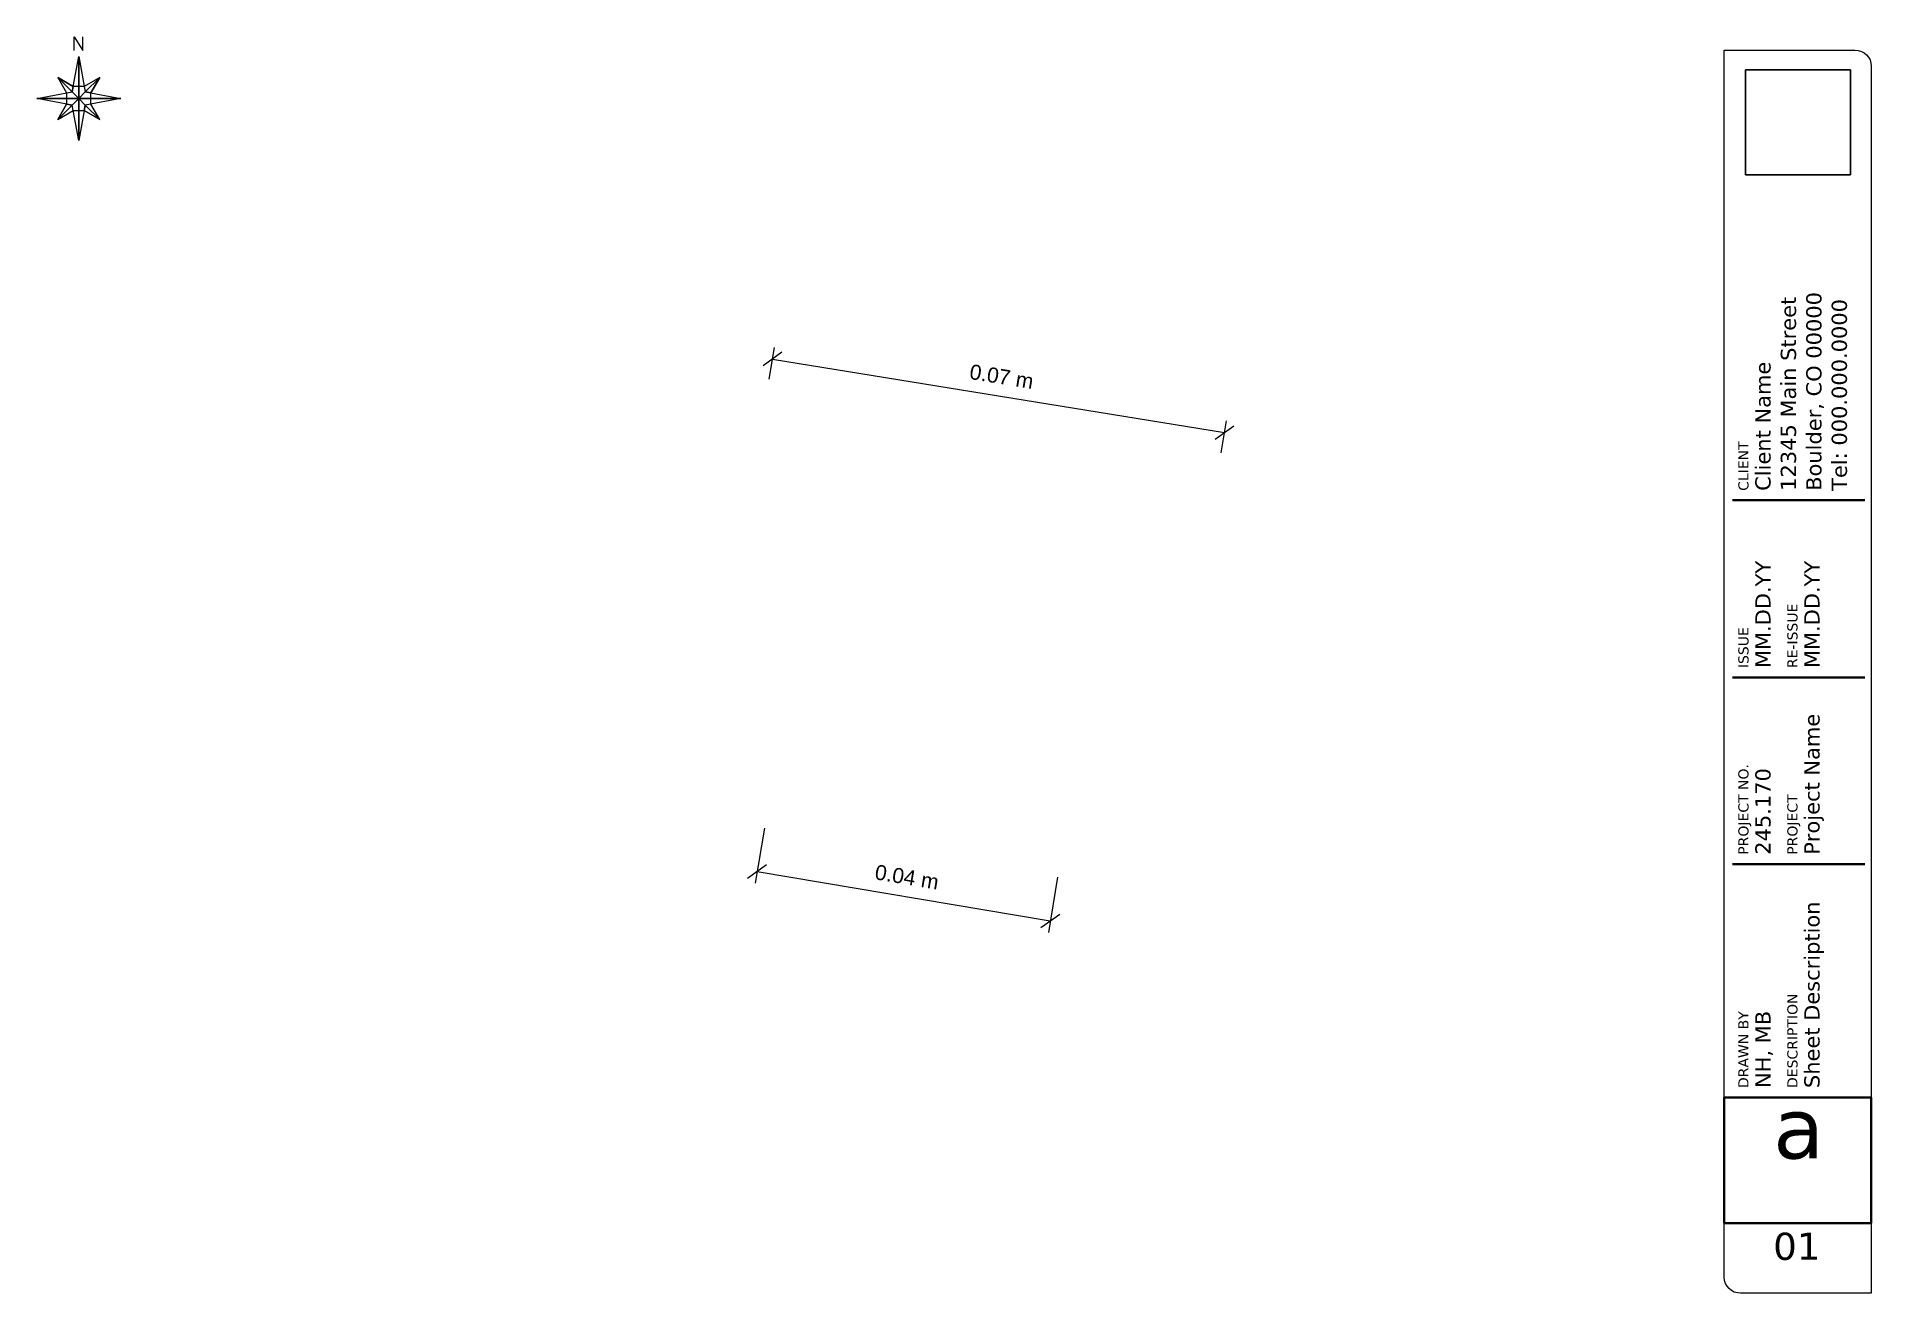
# Paper-space layout 'Layout1' of a CAD drawing. Header units: millimetres. Extents: x 9 to 286, y 11 to 201.
# The model-space entities are those that its viewports show. They can reach past a viewport. Long polylines and large blocks are cut down to what shows.
import ezdxf
from ezdxf.enums import TextEntityAlignment as Align

# ---------------------------------------------------------------- set-up
doc = ezdxf.new("R2010")
doc.units = ezdxf.units.MM
for name, color, linetype in [('Default', 7, 'Continuous'), ('Images', 7, 'Continuous'), ('On Every Inside Page', 7, 'Continuous'), ('Unique Elements', 7, 'Continuous')]:
    doc.layers.add(name, color=color, linetype=linetype)
doc.layers.add('Viewports', color=7, linetype='Continuous', plot=False)
doc.layers.get('Viewports').off()
doc.styles.add('Arial', font='')
doc.styles.add('Verdana', font='')
doc.styles.get('Arial').set_extended_font_data('Arial')
doc.styles.get('Verdana').set_extended_font_data('Verdana')
doc.dimstyles.new('DS_0', dxfattribs={"dimtxt": 0.18, "dimasz": 0.18, "dimexe": 0.18, "dimexo": 0.0625, "dimgap": 0.09, "dimtad": 0, "dimtih": 1, "dimtoh": 1, "dimdec": 4, "dimzin": 0, "dimdsep": 46, "dimblk1": 'OBLIQUE', "dimblk2": 'OBLIQUE', "dimcen": 0.09, "dimadec": 0, "dimazin": 0, "dimtfac": 1, "dimtdec": 4, "dimtofl": 0, "dimtmove": 0, "dimatfit": 3, "dimfxl": 1, "dimtolj": 1, "dimtzin": 0, "dimarcsym": 0})
picture_1 = doc.add_image_def('image2.png', size_in_pixel=(225, 225))
picture_2 = doc.add_image_def('image1.png', size_in_pixel=(1367, 1110))

# ---------------------------------------------------------------- blocks, each defined once
blk = doc.blocks.new('GROUP_3')
at = {"layer": 'Default', "color": 7, "lineweight": 5, "ltscale": 0.25, "transparency": 33554687}
for p, q in [((18.13009642362595, 194.8632147789001), (15.80178650617599, 193.5223839521408)), ((15.95769692659378, 192.6908546447754), (18.13009642362595, 194.8632147789001)), ((15.95772266387939, 192.6908546447754), (18.13009642362595, 194.8632147789001)), ((18.13009642362595, 194.8632147789001), (16.78925045728683, 192.5349230289459)), ((15.80178650617599, 193.5223839521408), (15.95769692659378, 192.6908546447754)), ((16.78925045728683, 192.5349230289459), (15.95772266387939, 192.6908546447754))]:
    blk.add_line(p, q, dxfattribs=at)
blk = doc.blocks.new('GROUP_4')
at = {"layer": 'Default', "color": 7, "lineweight": 5, "ltscale": 0.25, "transparency": 33554687}
for p, q in [((15.80177439451218, 189.8540456056595), (15.9576621055603, 190.6855749130249)), ((18.13005706071853, 188.5132178068161), (15.80177439451218, 189.8540456056595)), ((15.9576621055603, 190.6855749130249), (18.13005706071853, 188.5132178068161)), ((16.78922774791717, 190.8415186405182), (15.95769692659378, 190.6855749130249)), ((15.95769692659378, 190.6855749130249), (18.13005706071853, 188.5132178068161)), ((18.13005706071853, 188.5132178068161), (16.78922774791717, 190.8415186405182))]:
    blk.add_line(p, q, dxfattribs=at)
blk = doc.blocks.new('GROUP_5')
at = {"layer": 'Default', "color": 7, "lineweight": 5, "ltscale": 0.25, "transparency": 33554687}
for p, q in [((11.78004721999168, 188.5132299184799), (13.12089394330978, 190.8415186405182)), ((13.95240811109543, 190.6856430411339), (11.78004721999168, 188.5132299184799)), ((13.95242022275925, 190.6855885386467), (11.78004721999168, 188.5132299184799)), ((11.78004721999168, 188.5132299184799), (14.1083594083786, 189.8540546894073)), ((13.12089394330978, 190.8415186405182), (13.95240811109543, 190.6856430411339)), ((14.1083594083786, 189.8540546894073), (13.95242022275925, 190.6855885386467))]:
    blk.add_line(p, q, dxfattribs=at)
blk = doc.blocks.new('GROUP_6')
at = {"layer": 'Default', "color": 7, "lineweight": 5, "ltscale": 0.25, "transparency": 33554687}
for p, q in [((13.95242022275925, 192.6908667564392), (11.7800729572773, 194.8632405161858)), ((11.7800729572773, 194.8632405161858), (13.1209060549736, 192.5349639058113)), ((13.95248229503632, 192.690880382061), (11.7800729572773, 194.8632405161858)), ((11.7800729572773, 194.8632405161858), (14.1083594083786, 193.5224127173424)), ((13.1209060549736, 192.5349639058113), (13.95242022275925, 192.6908667564392)), ((14.1083594083786, 193.5224127173424), (13.95248229503632, 192.690880382061))]:
    blk.add_line(p, q, dxfattribs=at)
blk = doc.blocks.new('GROUP_2')
at = {"layer": 'Default', "color": 7, "lineweight": 5, "ltscale": 0.25, "transparency": 33554687}
for p, q in [((14.1083594083786, 193.5224127173424), (11.7800729572773, 194.8632405161858)), ((11.7800729572773, 194.8632405161858), (13.12089394330978, 192.5349639058113)), ((18.13009642362595, 194.8632147789001), (15.80178650617599, 193.5224127173424)), ((16.78925045728683, 192.5349230289459), (18.13009642362595, 194.8632147789001)), ((13.12089394330978, 192.5349639058113), (13.1209060549736, 190.8415186405182)), ((15.80178650617599, 193.5224127173424), (14.1083594083786, 193.5224127173424)), ((16.78925045728683, 190.8415186405182), (16.78925045728683, 192.5349230289459)), ((13.1209060549736, 190.8415186405182), (11.78004721999168, 188.5132299184799)), ((11.78004721999168, 188.5132299184799), (14.1083594083786, 189.8540456056595)), ((14.1083594083786, 189.8540456056595), (15.80177439451218, 189.8540546894073)), ((15.80177439451218, 189.8540546894073), (18.13005706071853, 188.5132178068161)), ((18.13005706071853, 188.5132178068161), (16.78925045728683, 190.8415186405182))]:
    blk.add_line(p, q, dxfattribs=at)
at = {"layer": 'Default'}
for name in ['GROUP_6', 'GROUP_3', 'GROUP_5', 'GROUP_4']:
    blk.add_blockref(name, (0, 0), dxfattribs=at)
blk = doc.blocks.new('GROUP_8')
at = {"layer": 'Default', "color": 7, "lineweight": 5, "ltscale": 0.25, "transparency": 33554687}
for p, q in [((13.95243384838104, 192.6908667564392), (14.95507068634033, 198.038227647543)), ((14.95507068634033, 191.688226890564), (14.95507068634033, 198.038227647543)), ((14.95507068634033, 198.038227647543), (14.95507068634033, 198.038227647543)), ((14.95507068634033, 198.038227647543), (15.95768784284592, 192.6908546447754)), ((14.95507068634033, 198.038227647543), (14.95507068634033, 198.038227647543)), ((14.95507068634033, 198.038227647543), (14.95507068634033, 191.688226890564)), ((14.95507068634033, 191.688226890564), (13.95243384838104, 192.6908667564392)), ((13.95243384838104, 192.6908667564392), (13.95243384838104, 192.6908667564392)), ((15.95768784284592, 192.6908546447754), (14.95507068634033, 191.688226890564)), ((14.95507068634033, 191.688226890564), (14.95507068634033, 191.688226890564))]:
    blk.add_line(p, q, dxfattribs=at)
blk = doc.blocks.new('GROUP_9')
at = {"layer": 'Default', "color": 7, "lineweight": 5, "ltscale": 0.25, "transparency": 33554687}
for p, q in [((14.95507068634033, 191.688226890564), (15.95768784284592, 192.6908546447754)), ((14.95507068634033, 191.688226890564), (21.30505706071854, 191.688226890564)), ((15.95768784284592, 190.6856006503105), (14.95507068634033, 191.688226890564)), ((21.30505706071854, 191.688226890564), (14.95507068634033, 191.688226890564)), ((14.95507068634033, 191.688226890564), (14.95507068634033, 191.688226890564)), ((15.95768784284592, 192.6908546447754), (21.30505706071854, 191.688226890564)), ((15.95768784284592, 192.6908546447754), (15.95768784284592, 192.6908546447754)), ((21.30505706071854, 191.688226890564), (15.95768784284592, 190.6856006503105)), ((21.30505706071854, 191.688226890564), (21.30505706071854, 191.688226890564)), ((21.30505706071854, 191.688226890564), (21.30505706071854, 191.688226890564))]:
    blk.add_line(p, q, dxfattribs=at)
blk = doc.blocks.new('GROUP_10')
at = {"layer": 'Default', "color": 7, "lineweight": 5, "ltscale": 0.25, "transparency": 33554687}
for p, q in [((13.95243384838104, 190.6855885386467), (14.95507068634033, 191.688226890564)), ((14.95507068634033, 191.688226890564), (14.95507068634033, 185.3382147789002)), ((14.95507068634033, 185.3382147789002), (14.95507068634033, 191.688226890564)), ((14.95507068634033, 191.688226890564), (14.95507068634033, 191.688226890564)), ((14.95507068634033, 191.688226890564), (15.95769692659378, 190.6855885386467)), ((14.95507068634033, 185.3382147789002), (13.95243384838104, 190.6855885386467)), ((15.95769692659378, 190.6855885386467), (14.95507068634033, 185.3382147789002)), ((15.95769692659378, 190.6855885386467), (15.95769692659378, 190.6855885386467)), ((14.95507068634033, 185.3382147789002), (14.95507068634033, 185.3382147789002)), ((14.95507068634033, 185.3382147789002), (14.95507068634033, 185.3382147789002))]:
    blk.add_line(p, q, dxfattribs=at)
blk = doc.blocks.new('GROUP_11')
at = {"layer": 'Default', "color": 7, "lineweight": 5, "ltscale": 0.25, "transparency": 33554687}
for p, q in [((8.60506008863449, 191.688226890564), (13.95244293212891, 192.6908546447754)), ((14.95507068634033, 191.688226890564), (8.60506008863449, 191.688226890564)), ((8.60506008863449, 191.688226890564), (8.60506008863449, 191.688226890564)), ((13.95243384838104, 190.6855885386467), (8.60506008863449, 191.688226890564)), ((8.60506008863449, 191.688226890564), (8.60506008863449, 191.688226890564)), ((8.60506008863449, 191.688226890564), (14.95507068634033, 191.688226890564)), ((14.95507068634033, 191.688226890564), (13.95243384838104, 190.6855885386467)), ((13.95244293212891, 192.6908546447754), (14.95507068634033, 191.688226890564)), ((14.95507068634033, 191.688226890564), (14.95507068634033, 191.688226890564)), ((13.95243384838104, 190.6855885386467), (13.95243384838104, 190.6855885386467))]:
    blk.add_line(p, q, dxfattribs=at)
blk = doc.blocks.new('GROUP_7')
at = {"layer": 'Default', "color": 7, "lineweight": 5, "ltscale": 0.25, "transparency": 33554687}
for p, q in [((13.95243384838104, 192.6908667564392), (14.95507068634033, 198.038227647543)), ((14.95507068634033, 198.038227647543), (15.95768784284592, 192.6908546447754)), ((8.60506008863449, 191.688226890564), (13.95243384838104, 192.6908667564392)), ((13.95243384838104, 190.6855885386467), (8.60506008863449, 191.688226890564)), ((15.95768784284592, 192.6908546447754), (21.30505706071854, 191.688226890564)), ((21.30505706071854, 191.688226890564), (15.95769692659378, 190.6855885386467)), ((14.95507068634033, 185.3382147789002), (13.95243384838104, 190.6855885386467)), ((15.95769692659378, 190.6855885386467), (14.95507068634033, 185.3382147789002))]:
    blk.add_line(p, q, dxfattribs=at)
at = {"layer": 'Default'}
for name in ['GROUP_8', 'GROUP_11', 'GROUP_10', 'GROUP_9']:
    blk.add_blockref(name, (0, 0), dxfattribs=at)
blk = doc.blocks.new('GROUP_1')
at = {"layer": 'Default'}
for name in ['GROUP_7', 'GROUP_2']:
    blk.add_blockref(name, (0, 0), dxfattribs=at)
blk = doc.blocks.new('GROUP_0')
at = {"layer": 'Default'}
blk.add_blockref('GROUP_1', (0, 0), dxfattribs=at)
blk = doc.blocks.new('_Oblique')
at = {"color": 0, "linetype": 'ByBlock', "lineweight": -2}
blk.add_line((-0.5, -0.5), (0.5, 0.5), dxfattribs=at)
blk = doc.blocks.new('*D24')
at = {"layer": 'Default', "color": 7, "lineweight": 15, "ltscale": 0.5}
for p, q in [((119.3594053268433, 149.224400472641), (120.1420710103738, 154.0386869746495)), ((119.8567645806415, 152.283727069674), (188.206925324095, 141.1719402544572)), ((187.7095574378967, 138.1125605583191), (188.4922317538273, 142.9269001594327))]:
    blk.add_line(p, q, dxfattribs=at)
at = {"layer": 'Defpoints', "color": 0}
for p in [(119.3594053268433, 149.224400472641), (188.206925324095, 141.1719402544572), (187.7095574378967, 138.1125605583191)]:
    blk.add_point(p, dxfattribs=at)
at = {"layer": 'Default', "color": 7, "lineweight": 15, "xscale": 2.469444486498833, "yscale": 2.469444486498833, "zscale": 2.469444486498833}
for p, rotation in [((119.8567645806415, 152.283727069674), 170.7661236433403), ((188.206925324095, 141.1719402544572), 350.7661236433403)]:
    blk.add_blockref('_Oblique', p, dxfattribs=dict(at, rotation=rotation))
at = {"layer": 'Default', "color": 0, "insert": (154.5034118817954, 149.6285080507702), "char_height": 2.273763112848002, "attachment_point": 5, "rotation": 350.76612364334034, "style": 'Arial'}
blk.add_mtext('\\A1;0.07 m', dxfattribs=at)
blk = doc.blocks.new('*D25')
at = {"layer": 'Default', "color": 7, "lineweight": 15, "ltscale": 0.5}
for p, q in [((118.631688117981, 81.36200323104859), (117.2294358048352, 73.01467948807539)), ((117.5239916406005, 74.76811066338134), (161.8664757360627, 67.3190943309513)), ((162.9741728782654, 73.91299085617067), (161.5719199002974, 65.56566315564535))]:
    blk.add_line(p, q, dxfattribs=at)
at = {"layer": 'Defpoints', "color": 0}
for p in [(118.631688117981, 81.36200323104859), (162.9741728782654, 73.91299085617067), (161.8664757360627, 67.3190943309513)]:
    blk.add_point(p, dxfattribs=at)
at = {"layer": 'Default', "color": 7, "lineweight": 15, "xscale": 2.469444486498833, "yscale": 2.469444486498833, "zscale": 2.469444486498833}
for p, rotation in [((117.5239916406005, 74.76811066338134), 170.4640189527438), ((161.8664757360627, 67.3190943309513), 350.4640189527437)]:
    blk.add_blockref('_Oblique', p, dxfattribs=dict(at, rotation=rotation))
at = {"layer": 'Default', "color": 0, "insert": (140.18208844007, 73.94175013469717), "char_height": 2.273763112848002, "attachment_point": 5, "rotation": 350.46401895274374, "style": 'Arial'}
blk.add_mtext('\\A1;0.04 m', dxfattribs=at)

msp = doc.modelspace()

# ---------------------------------------------------------------- pictures from other files: only their frames are drawn
at = {"layer": 'Images'}
image = msp.add_image(picture_2, insert=(-7.275957614183426e-12, -5.820766091346741e-11), size_in_units=(354684.1017973849, 288021.351272376), dxfattribs=at)
image.dxf.flags = 15

psp = doc.layouts.get("Layout1")

# ---------------------------------------------------------------- linework, layer by layer
at = {"layer": 'Default', "color": 7, "lineweight": 13, "ltscale": 0.4000000059604645, "transparency": 33554687}
for p, q in [((14.25318160057068, 198.9589699566364), (14.25318160057068, 201.0344345092773)), ((14.25318160057068, 201.0344345092773), (15.58220658302307, 198.9589699566364)), ((15.58220658302307, 198.9589699566364), (15.58220658302307, 201.0344345092773))]:
    psp.add_line(p, q, dxfattribs=at)
at = {"layer": 'On Every Inside Page', "color": 7, "lineweight": 15, "ltscale": 0.5, "transparency": 33554687}
for p, q in [((263.7749362945556, 196.5619543552399), (263.7749362945556, 198.9999982178211)), ((263.7749362945556, 198.9999982178211), (266.2445772171021, 198.9999982178211)), ((266.2445772171021, 198.9999982178211), (267.3596496582031, 198.9999982178211)), ((267.3596496582031, 198.9999982178211), (283.5305376052856, 198.9999982178211)), ((263.7749362945556, 193.2304550051689), (263.7749362945556, 196.5619543552399)), ((285.9999362945557, 196.5619543552399), (285.9999362945557, 22.76790533065795)), ((263.7749362945556, 192.1164771556854), (263.7749362945556, 193.2304550051689)), ((263.7749362945556, 13.43803634643555), (263.7749362945556, 192.1164771556854)), ((285.9999362945557, 22.76790533065795), (285.9999362945557, 10.99998264312745)), ((283.5305376052856, 10.99998264312745), (266.2445772171021, 10.99998264312745)), ((285.9999362945557, 10.99998264312745), (283.5305376052856, 10.99998264312745))]:
    psp.add_line(p, q, dxfattribs=at)
at = {"layer": 'On Every Inside Page', "color": 7, "lineweight": 35, "transparency": 33554687}
for p, q in [((284.9999488830566, 130.9443752765656), (264.9999826431275, 130.9443752765656)), ((284.9999488830566, 104.133275604248), (264.9999826431275, 104.133275604248)), ((284.9999488830566, 75.91108837127686), (264.9999826431275, 75.91108837127686)), ((263.7749362945556, 40.63329982757568), (285.9999362945557, 40.63329982757568)), ((263.7749362945556, 21.5832998275757), (263.7749362945556, 40.63329982757568)), ((285.9999362945557, 40.63329982757568), (285.9999362945557, 21.5832998275757)), ((285.9999362945557, 21.5832998275757), (263.7749362945556, 21.5832998275757))]:
    psp.add_line(p, q, dxfattribs=at)
at = {"layer": 'On Every Inside Page', "color": 7, "lineweight": 15, "ltscale": 0.5, "transparency": 33554687}
for points in [[(283.5305376052856, 198.9999982178211), (284.8945289611816, 198.9999982178211), (285.9999362945557, 197.9084458708763), (285.9999362945557, 196.5619543552399)], [(266.2445772171021, 10.99998264312745), (264.8806100845337, 10.99998264312745), (263.7749362945556, 12.09160690307618), (263.7749362945556, 13.43803634643555)]]:
    psp.add_open_spline(points, degree=3, dxfattribs=at)

# ---------------------------------------------------------------- block references
at = {"layer": 'Default'}
psp.add_blockref('GROUP_0', (0, 0), dxfattribs=at)

# ---------------------------------------------------------------- texts
at = {"layer": 'On Every Inside Page', "color": 7, "true_color": 0xfefefe, "style": 'Verdana'}
psp.add_text('a', height=9.236814932382913, dxfattribs=at).set_placement((275.0288641929627, 40.63329982757568), align=Align.TOP_CENTER)
at = {"layer": 'On Every Inside Page', "color": 18, "true_color": 0x020000, "style": 'Verdana'}
psp.add_text('01', height=4.105251039004685, dxfattribs=at).set_placement((274.7428956985473, 20.1722062110901), align=Align.TOP_CENTER)
at = {"layer": 'On Every Inside Page', "color": 7, "char_height": 2.54, "attachment_point": 1, "style": 'Verdana'}
for s, insert, rotation in [('\\fVerdana|b0|i0|p0;\\H0.606090x;\\C7;\\lCLIENT\\P\\fVerdana|b0|i0|p0;\\H1.500000x;\\C7;\\lClient Name\\P\\fVerdana|b0|i0|p0;\\H1.000000x;\\C7;\\l12345 Main Street\\P\\fVerdana|b0|i0|p0;\\H1.000000x;\\C7;\\lBoulder, CO 00000\\P\\fVerdana|b0|i0|p0;\\H1.000000x;\\C7;\\lTel: 000.000.0000 \\P', (265.8917387947341, 132.3561010097407), 90.0000786051676), ('\\fVerdana|b0|i0|p0;\\H0.606090x;\\C7;\\lISSUE\\P\\fVerdana|b0|i0|p0;\\H1.500000x;\\C7;\\lMM.DD.YY\\P', (265.891716003418, 105.5447689056396), 90), ('\\fVerdana|b0|i0|p0;\\H0.606090x;\\C7;\\lRE-ISSUE\\P\\fVerdana|b0|i0|p0;\\H1.500000x;\\C7;\\lMM.DD.YY\\P', (273.3000331878662, 105.5447931289673), 90), ('\\fVerdana|b0|i0|p0;\\H0.606090x;\\C7;\\lPROJECT\\P\\fVerdana|b0|i0|p0;\\H1.500000x;\\C7;\\lProject Name\\P', (273.3000331878662, 77.3223394393921), 90), ('\\fVerdana|b0|i0|p0;\\H0.606090x;\\C7;\\lPROJECT NO.\\P\\fVerdana|b0|i0|p0;\\H1.500000x;\\C7;\\l245.170\\P', (265.8916406268221, 77.32258167266846), 89.99985181966034), ('\\fVerdana|b0|i0|p0;\\H0.606090x;\\C7;\\lDRAWN BY\\P\\fVerdana|b0|i0|p0;\\H1.500000x;\\C7;\\lNH, MB\\P', (265.8916173152235, 42.04457511901856), 90.0002535458382)]:
    psp.add_mtext(s, dxfattribs=dict(at, insert=insert, rotation=rotation))
at = {"layer": 'Unique Elements', "color": 7, "insert": (273.2998849582873, 42.04455089569095), "char_height": 2.54, "attachment_point": 1, "rotation": 89.99983556156208, "style": 'Verdana'}
psp.add_mtext('\\fVerdana|b0|i0|p0;\\H0.606090x;\\C7;\\lDESCRIPTION\\P\\fVerdana|b0|i0|p0;\\H1.500000x;\\C7;\\lSheet Description \\P', dxfattribs=at)

# ---------------------------------------------------------------- dimensions: what is measured, and where the dimension line sits
at = {"layer": 'Default', "ltscale": 0.5}
for base, p1, p2, angle, picture, middle in [((188.206925324095, 141.1719402544572), (119.3594053268433, 149.224400472641), (187.7095574378967, 138.1125605583191), 350.76612364334034, '*D24', (154.5034118817954, 149.6285080507702)), ((161.8664757360627, 67.3190943309513), (118.631688117981, 81.36200323104859), (162.9741728782654, 73.91299085617067), 350.46401895274374, '*D25', (140.18208844007, 73.94175013469717))]:
    dim = psp.add_linear_dim(base=base, p1=p1, p2=p2, angle=angle, dimstyle='DS_0', override={"dimtxt": 2.273763112848002, "dimasz": 2.469444486498833, "dimexe": 1.77800000756979, "dimexo": 0, "dimgap": 1.77800000756979, "dimtad": 1, "dimtih": 0, "dimdec": 2, "dimlfac": 0.001, "dimlunit": 2, "dimpost": ' m', "dimtxsty": 'Arial', "dimsah": 1, "dimclrd": 7, "dimclre": 7, "dimtix": 1, "dimlwd": 15, "dimlwe": 15}, dxfattribs=at)
    dim.commit()
    dim.dimension.update_dxf_attribs({"geometry": picture, "text_midpoint": middle})

# ---------------------------------------------------------------- pictures from other files: only their frames are drawn
at = {"layer": 'Images'}
image = psp.add_image(picture_1, insert=(266.9999816894531, 180.124906539917), size_in_units=(15.875, 15.875090837478636), dxfattribs=at)
image.dxf.flags = 15

# ---------------------------------------------------------------- viewports
at = {"layer": 'Viewports', "view_target_point": (177342.0508986925, 144010.675636188)}
vp = psp.add_viewport(center=(148.0185511112213, 104.9999843746424), size=(231.5127703666687, 188.0000276863575), view_center_point=(0, 0), view_height=288021.351272376, dxfattribs=at)
vp.dxf.flags = 0x10000  # cut along an outline
vp.dxf.clipping_boundary_handle = psp.add_lwpolyline([(32.26216592788696, 198.9999982178211), (263.7749362945556, 198.9999982178211), (263.7749362945556, 10.99997053146362), (32.26216592788696, 10.99997053146362), (32.26216592788696, 198.9999982178211)], format="xyb", close=True, dxfattribs={"invisible": 1}).dxf.handle

doc.saveas('drawing.dxf')
